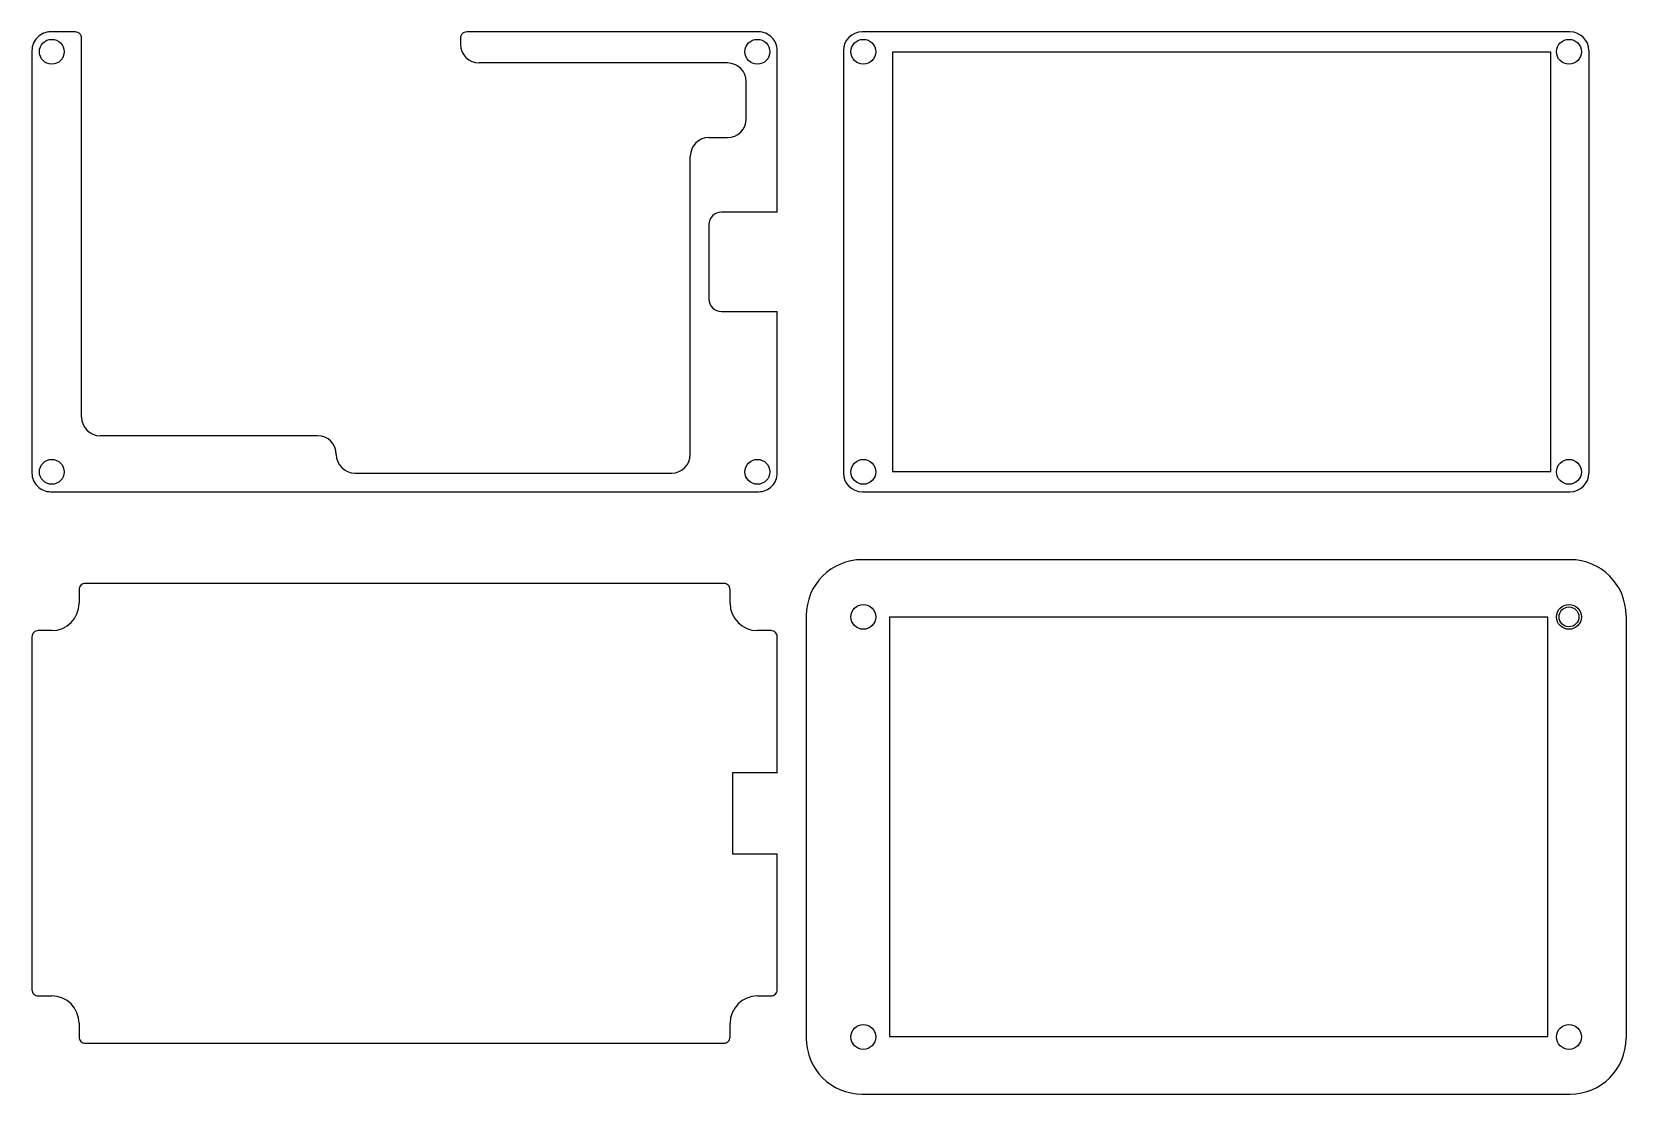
# Model space of a CAD drawing. Header units: millimetres. Extents: x 1176 to 1432, y 1470 to 1641.
import ezdxf

# ---------------------------------------------------------------- set-up
doc = ezdxf.new("R2010")
doc.units = ezdxf.units.MM

msp = doc.modelspace()

# ---------------------------------------------------------------- linework, layer by layer
for p, q in [((1423.23, 1641.1), (1309.23, 1641.1)), ((1306.23, 1638.1), (1306.23, 1570.1)), ((1426.23, 1638.1), (1426.23, 1570.1)), ((1287.57, 1636.1), (1247.57, 1636.1)), ((1290.57, 1627.1), (1290.57, 1633.1)), ((1284.57, 1624.1), (1287.57, 1624.1)), ((1281.57, 1573.1), (1281.57, 1621.1)), ((1295.57, 1612.1), (1286.57, 1612.1)), ((1284.57, 1610.1), (1284.57, 1598.1)), ((1286.57, 1596.1), (1295.57, 1596.1)), ((1221.57, 1576.1), (1186.57, 1576.1)), ((1224.57, 1573.1), (1224.57, 1573.1)), ((1227.57, 1570.1), (1278.57, 1570.1)), ((1309.23, 1567.1), (1423.23, 1567.1)), ((1423.23, 1556.16), (1309.23, 1556.16)), ((1300.23, 1547.16), (1300.23, 1479.16)), ((1432.23, 1547.16), (1432.23, 1479.16)), ((1295.57, 1521.85), (1288.37, 1521.85)), ((1288.37, 1521.85), (1288.37, 1508.85)), ((1288.37, 1508.85), (1295.57, 1508.85)), ((1309.23, 1470.16), (1423.23, 1470.16))]:
    msp.add_line(p, q)
for points in [[(1183.57, 1579.1), (1183.57, 1640.1, 0.414214), (1182.57, 1641.1), (1178.57, 1641.1, 0.414214), (1175.57, 1638.1), (1175.57, 1570.1, 0.414214), (1178.57, 1567.1), (1292.57, 1567.1, 0.414214), (1295.57, 1570.1), (1295.57, 1596.1)], [(1295.57, 1612.1), (1295.57, 1638.1, 0.414214), (1292.57, 1641.1), (1245.57, 1641.1, 0.414214), (1244.57, 1640.1), (1244.57, 1639.1)], [(1287.97, 1549.15), (1287.97, 1551.35, 0.414214), (1286.97, 1552.35), (1184.17, 1552.35, 0.414214), (1183.17, 1551.35), (1183.17, 1549.15)], [(1178.77, 1544.75), (1176.57, 1544.75, 0.414214), (1175.57, 1543.75), (1175.57, 1486.95, 0.414214), (1176.57, 1485.95), (1178.77, 1485.95)], [(1295.57, 1521.85), (1295.57, 1543.75, 0.414214), (1294.57, 1544.75), (1292.37, 1544.75)], [(1292.37, 1485.95), (1294.57, 1485.95, 0.414214), (1295.57, 1486.95), (1295.57, 1508.85)], [(1183.17, 1481.55), (1183.17, 1479.35, 0.414214), (1184.17, 1478.35), (1286.97, 1478.35, 0.414214), (1287.97, 1479.35), (1287.97, 1481.55)]]:
    msp.add_lwpolyline(points, format="xyb")
for points in [[(1420.13, 1570.35), (1420.13, 1637.85), (1314.13, 1637.85), (1314.13, 1570.35)], [(1419.63, 1479.41), (1419.63, 1546.91), (1313.63, 1546.91), (1313.63, 1479.41)]]:
    msp.add_lwpolyline(points, close=True)
for centre, radius in [((1178.77, 1637.9), 2), ((1292.37, 1637.9), 2), ((1309.43, 1637.9), 2), ((1423.03, 1637.9), 2), ((1178.77, 1570.3), 2), ((1292.37, 1570.3), 2), ((1309.43, 1570.3), 2), ((1423.03, 1570.3), 2), ((1309.43, 1546.96), 2), ((1423.03, 1546.96), 2), ((1423.03, 1546.96), 1.6), ((1309.43, 1479.36), 2), ((1423.03, 1479.36), 2)]:
    msp.add_circle(centre, radius)
for centre, radius, start, end in [((1309.23, 1638.1), 3, 90, 180), ((1423.23, 1638.1), 3, 0, 90), ((1247.57, 1639.1), 3, 180, 270), ((1287.57, 1633.1), 3, 360, 90), ((1287.57, 1627.1), 3, 270, 360), ((1284.57, 1621.1), 3, 90, 180), ((1286.57, 1610.1), 2, 90, 180), ((1286.57, 1598.1), 2, 180, 270), ((1186.57, 1579.1), 3, 180, 270), ((1221.57, 1573.1), 3, 0, 90), ((1227.57, 1573.1), 3, 180, 270), ((1278.57, 1573.1), 3, 270, 0), ((1309.23, 1570.1), 3, 180, 270), ((1423.23, 1570.1), 3, 270, 0), ((1309.23, 1547.16), 9, 90, 180), ((1423.23, 1547.16), 9, 0, 90), ((1178.77, 1549.15), 4.4, 270, 0), ((1292.37, 1549.15), 4.4, 180, 270), ((1178.77, 1481.55), 4.4, 0, 90), ((1292.37, 1481.55), 4.4, 90, 180), ((1309.23, 1479.16), 9, 180, 270), ((1423.23, 1479.16), 9, 270, 0)]:
    msp.add_arc(centre, radius, start, end)

doc.saveas('drawing.dxf')
